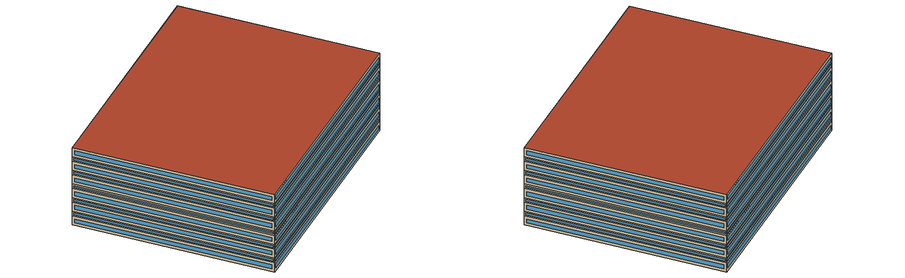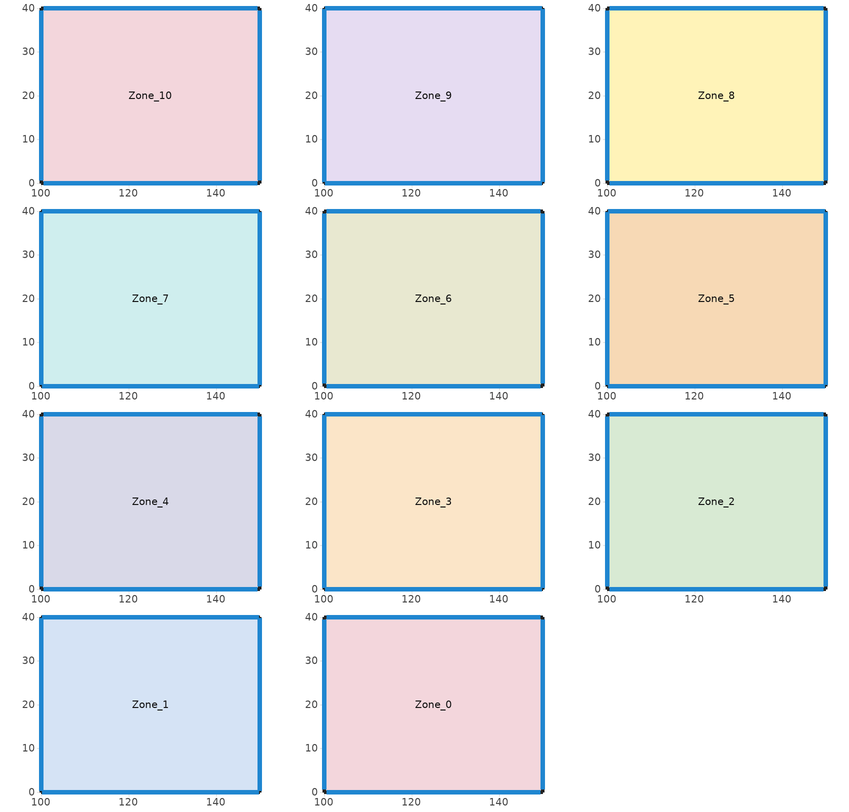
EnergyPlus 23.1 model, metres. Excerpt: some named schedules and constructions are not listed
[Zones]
Zone_10
 floor outside (90.1-2019 Nonresidential CZ 0 Exterior Floor (Mass)): 150,0 100,0 100,40 150,40 z0.5
 wall outside (90.1-2019 Nonresidential CZ 0 Exterior Wall (Mass)): 150,0 150,40 100,40 100,0 150,0 z0.5:2.5
 window (90.1-2019 Nonresidential CZ 0 Glazing (Operable)): 150,0.59 150,39.41 / 149.41,40 100.59,40 / 100,39.41 100,0.59 / 100.59,0 149.41,0 z1.09:1.91
Zone_9
 floor to Zone_10 (Interior Slab (Mass)_FLIPPED): 150,0 100,0 100,40 150,40 z2.5
 wall outside (90.1-2019 Nonresidential CZ 0 Exterior Wall (Mass)): 150,0 150,40 100,40 100,0 150,0 z2.5:3.5
 window (90.1-2019 Nonresidential CZ 0 Glazing (Operable)): 150,0.3 150,39.7 / 149.7,40 100.3,40 / 100,39.7 100,0.3 / 100.3,0 149.7,0 z2.8:3.2
Zone_8
 floor to Zone_9 (Interior Slab (Mass)_FLIPPED): 150,0 100,0 100,40 150,40 z3.5
 wall outside (90.1-2019 Nonresidential CZ 0 Exterior Wall (Mass)): 150,0 150,40 100,40 100,0 150,0 z3.5:5.5
 window (90.1-2019 Nonresidential CZ 0 Glazing (Operable)): 150,0.59 150,39.41 / 149.41,40 100.59,40 / 100,39.41 100,0.59 / 100.59,0 149.41,0 z4.09:4.91
Zone_7
 floor to Zone_8 (Interior Slab (Mass)_FLIPPED): 150,0 100,0 100,40 150,40 z5.5
 wall outside (90.1-2019 Nonresidential CZ 0 Exterior Wall (Mass)): 150,0 150,40 100,40 100,0 150,0 z5.5:6.5
 window (90.1-2019 Nonresidential CZ 0 Glazing (Operable)): 150,0.3 150,39.7 / 149.7,40 100.3,40 / 100,39.7 100,0.3 / 100.3,0 149.7,0 z5.8:6.2
Zone_6
 floor to Zone_7 (Interior Slab (Mass)_FLIPPED): 150,0 100,0 100,40 150,40 z6.5
 wall outside (90.1-2019 Nonresidential CZ 0 Exterior Wall (Mass)): 150,0 150,40 100,40 100,0 150,0 z6.5:8.5
 window (90.1-2019 Nonresidential CZ 0 Glazing (Operable)): 150,0.59 150,39.41 / 149.41,40 100.59,40 / 100,39.41 100,0.59 / 100.59,0 149.41,0 z7.09:7.91
Zone_5
 floor to Zone_6 (Interior Slab (Mass)_FLIPPED): 150,0 100,0 100,40 150,40 z8.5
 wall outside (90.1-2019 Nonresidential CZ 0 Exterior Wall (Mass)): 150,0 150,40 100,40 100,0 150,0 z8.5:9.5
 window (90.1-2019 Nonresidential CZ 0 Glazing (Operable)): 150,0.3 150,39.7 / 149.7,40 100.3,40 / 100,39.7 100,0.3 / 100.3,0 149.7,0 z8.8:9.2
Zone_4
 floor to Zone_5 (Interior Slab (Mass)_FLIPPED): 150,0 100,0 100,40 150,40 z9.5
 wall outside (90.1-2019 Nonresidential CZ 0 Exterior Wall (Mass)): 150,0 150,40 100,40 100,0 150,0 z9.5:11.5
 window (90.1-2019 Nonresidential CZ 0 Glazing (Operable)): 150,0.59 150,39.41 / 149.41,40 100.59,40 / 100,39.41 100,0.59 / 100.59,0 149.41,0 z10.09:10.91
Zone_3
 floor to Zone_4 (Interior Slab (Mass)_FLIPPED): 150,0 100,0 100,40 150,40 z11.5
 wall outside (90.1-2019 Nonresidential CZ 0 Exterior Wall (Mass)): 150,0 150,40 100,40 100,0 150,0 z11.5:12.5
 window (90.1-2019 Nonresidential CZ 0 Glazing (Operable)): 150,0.3 150,39.7 / 149.7,40 100.3,40 / 100,39.7 100,0.3 / 100.3,0 149.7,0 z11.8:12.2
Zone_2
 floor to Zone_3 (Interior Slab (Mass)_FLIPPED): 150,0 100,0 100,40 150,40 z12.5
 wall outside (90.1-2019 Nonresidential CZ 0 Exterior Wall (Mass)): 150,0 150,40 100,40 100,0 150,0 z12.5:14.5
 window (90.1-2019 Nonresidential CZ 0 Glazing (Operable)): 150,0.59 150,39.41 / 149.41,40 100.59,40 / 100,39.41 100,0.59 / 100.59,0 149.41,0 z13.09:13.91
Zone_1
 floor to Zone_2 (Interior Slab (Mass)_FLIPPED): 150,0 100,0 100,40 150,40 z14.5
 wall outside (90.1-2019 Nonresidential CZ 0 Exterior Wall (Mass)): 150,0 150,40 100,40 100,0 150,0 z14.5:15.5
 window (90.1-2019 Nonresidential CZ 0 Glazing (Operable)): 150,0.3 150,39.7 / 149.7,40 100.3,40 / 100,39.7 100,0.3 / 100.3,0 149.7,0 z14.8:15.2
Zone_0
 floor to Zone_1 (Interior Slab (Mass)_FLIPPED): 150,0 100,0 100,40 150,40 z15.5
 wall outside (90.1-2019 Nonresidential CZ 0 Exterior Wall (Mass)): 150,0 150,40 100,40 100,0 150,0 z15.5:17.5
 window (90.1-2019 Nonresidential CZ 0 Glazing (Operable)): 150,0.59 150,39.41 / 149.41,40 100.59,40 / 100,39.41 100,0.59 / 100.59,0 149.41,0 z16.09:16.91
 roof outside (90.1-2019 Nonresidential CZ 0 Exterior Roof (Mass)): 150,0 150,40 100,40 100,0 z17.5
[Schedule:Week:Daily]
CoolAvail_Zone_9_48: 2c8ea5d2-3ca6-45dd-837b-790187776252, 4cc02389-25bd-4e02-83c7-58feb55ca3e1, d334755c-7090-493a-ab8f-9d10578fc5a6, 29e997ca-ecc2-4d1c-89d3-e135346c21a9, acf5dc99-9e6c-4cd1-8e4e-92e17302b4d5, d7521b54-dcde-4121-9895-2ef7c3b3bb1f, 1ae229a3-7d21-4fb6-800f-6fe5ce3d76cc, 2c8ea5d2-3ca6-45dd-837b-790187776252, 2c8ea5d2-3ca6-45dd-837b-790187776252, 2c8ea5d2-3ca6-45dd-837b-790187776252, 2c8ea5d2-3ca6-45dd-837b-790187776252, 2c8ea5d2-3ca6-45dd-837b-790187776252
CoolAvail_Zone_9_49: 7ea803b6-4dd8-4f21-a3f9-328113ec1916, f9b1004c-33da-4f60-8c23-26f99f1b139a, bde7cc9d-b313-478c-8cc4-a01290c4dae5, ce449a69-b7fa-4ae1-93bb-0214ff05a138, 3f8a45d7-03b5-4d13-a7ff-d2d48f56d807, 036425c4-82a5-4409-8ab6-3f12aa87b18d, fbfbacd4-5a12-4ed5-b67e-3885ccab6799, 7ea803b6-4dd8-4f21-a3f9-328113ec1916, 7ea803b6-4dd8-4f21-a3f9-328113ec1916, 7ea803b6-4dd8-4f21-a3f9-328113ec1916, 7ea803b6-4dd8-4f21-a3f9-328113ec1916, 7ea803b6-4dd8-4f21-a3f9-328113ec1916
CoolAvail_Zone_9_50: 7c356ccd-7fd0-4528-b668-c7546eaf29fd, a7a1d405-c573-4bb9-b67b-8ce496c3c19b, 0fe831b4-e945-4b21-ac06-86a2e420b340, cd7ced8e-8b7f-4543-85a8-9176b2e4a066, 2d89ac6e-f4cc-4247-9866-2bcfe1bc3776, 8881c897-b148-42fc-af77-a5b5a63de981, 5eed06f2-4a53-4ea2-bfd0-8501a5fcf0c7, 7c356ccd-7fd0-4528-b668-c7546eaf29fd, 7c356ccd-7fd0-4528-b668-c7546eaf29fd, 7c356ccd-7fd0-4528-b668-c7546eaf29fd, 7c356ccd-7fd0-4528-b668-c7546eaf29fd, 7c356ccd-7fd0-4528-b668-c7546eaf29fd
CoolAvail_Zone_9_51: c0e83535-29b8-446b-86aa-72272f3ed4d5, effd959a-8aaf-4a32-8b40-52283b3b98f9, c5930086-2ef5-4a74-83ec-795e1fdc4ced, 422191d6-08e9-4381-a167-78983eb10db2, 781589bc-d8a2-4d70-8197-9cd454fa73dc, 08f62952-1b6d-40fd-a8d1-eb5f4b36067c, 2e3ce53a-b27f-4b19-865a-8a59f8f3d9be, c0e83535-29b8-446b-86aa-72272f3ed4d5, c0e83535-29b8-446b-86aa-72272f3ed4d5, c0e83535-29b8-446b-86aa-72272f3ed4d5, c0e83535-29b8-446b-86aa-72272f3ed4d5, c0e83535-29b8-446b-86aa-72272f3ed4d5
CoolAvail_Zone_9_52: fd54331b-13d3-40b1-82b7-098872b6a4d1, fd54331b-13d3-40b1-82b7-098872b6a4d1, fd54331b-13d3-40b1-82b7-098872b6a4d1, fd54331b-13d3-40b1-82b7-098872b6a4d1, fd54331b-13d3-40b1-82b7-098872b6a4d1, fd54331b-13d3-40b1-82b7-098872b6a4d1, fd54331b-13d3-40b1-82b7-098872b6a4d1, fd54331b-13d3-40b1-82b7-098872b6a4d1, fd54331b-13d3-40b1-82b7-098872b6a4d1, fd54331b-13d3-40b1-82b7-098872b6a4d1, fd54331b-13d3-40b1-82b7-098872b6a4d1, fd54331b-13d3-40b1-82b7-098872b6a4d1
NatVentAvail_Zone_9_0: cc7c5e72-59e5-4702-8b92-1755059ed6e7, 376c1599-d0a1-46f3-9493-42d7791fb4d7, adf51260-352a-49a5-856a-a1708e0f9059, 3d42308f-4ede-4cfc-abd2-451e729e8899, 7e556149-db7b-452c-bc0e-d10d15d566de, d91147c9-b657-4293-a10b-2d96826d421b, 3de5a5f0-e37b-4be9-a4d0-a10cd2c42d39, cc7c5e72-59e5-4702-8b92-1755059ed6e7, cc7c5e72-59e5-4702-8b92-1755059ed6e7, cc7c5e72-59e5-4702-8b92-1755059ed6e7, cc7c5e72-59e5-4702-8b92-1755059ed6e7, cc7c5e72-59e5-4702-8b92-1755059ed6e7
NatVentAvail_Zone_9_1: 3ae7b580-9877-4d38-86a1-b7ff7554ca40, d42ad0eb-1562-4c6a-a2ff-f30118a8ced3, 659cf226-37ff-47d1-895f-4ca231c388b7, ac56218a-2dbe-492e-8073-25593503e669, c0b2f4d1-01b3-45a1-8358-39c921a39d31, 9f5f28fe-3118-482c-a101-9ab805f1a469, b0720e02-7a41-4125-943b-bf7348b466ea, 3ae7b580-9877-4d38-86a1-b7ff7554ca40, 3ae7b580-9877-4d38-86a1-b7ff7554ca40, 3ae7b580-9877-4d38-86a1-b7ff7554ca40, 3ae7b580-9877-4d38-86a1-b7ff7554ca40, 3ae7b580-9877-4d38-86a1-b7ff7554ca40
NatVentAvail_Zone_9_2: 5105515d-9b21-4281-af3d-07e03f7b6bab, d0b618e4-c2f6-400f-8f7b-86c363a9a151, c0b2f4d1-01b3-45a1-8358-39c921a39d31, 59960803-f3c8-46b2-94bb-fd38e35e664c, 376c1599-d0a1-46f3-9493-42d7791fb4d7, ea529082-dafb-4ae3-9133-c80d673d23d8, 71d822ab-728c-4cc9-9c34-57a5de03a976, 5105515d-9b21-4281-af3d-07e03f7b6bab, 5105515d-9b21-4281-af3d-07e03f7b6bab, 5105515d-9b21-4281-af3d-07e03f7b6bab, 5105515d-9b21-4281-af3d-07e03f7b6bab, 5105515d-9b21-4281-af3d-07e03f7b6bab
NatVentAvail_Zone_9_3: 3e0c2a6a-3bf6-4d58-a271-e91b39380af6, a49a7585-76db-4f9a-93a1-7b1e433aaa8e, ae37b25e-c380-4e85-8790-aceacc0e0324, 426e0e56-fc7c-49e6-90d7-0bfdbe712f24, 41781489-dd0d-4094-bb15-ddb7413edce5, cc7c5e72-59e5-4702-8b92-1755059ed6e7, 7d9c5027-a62c-4d0e-8f1d-a1b17dfe5b28, 3e0c2a6a-3bf6-4d58-a271-e91b39380af6, 3e0c2a6a-3bf6-4d58-a271-e91b39380af6, 3e0c2a6a-3bf6-4d58-a271-e91b39380af6, 3e0c2a6a-3bf6-4d58-a271-e91b39380af6, 3e0c2a6a-3bf6-4d58-a271-e91b39380af6
NatVentAvail_Zone_9_4: cd11a6d8-bab4-492a-9d1e-e542a4290711, ddddd88b-f37b-4b9b-9d07-3f036db0d2e3, d577d9b9-fdf8-434b-9f1a-40dde07e740e, da89acfc-d4c3-4f8d-9266-3254bd4261c6, ea26364a-384e-46ea-86c5-f9ef55a1e0d9, 0046e9bb-95bd-46a8-b9cc-78eefbc4e09e, ddddd88b-f37b-4b9b-9d07-3f036db0d2e3, cd11a6d8-bab4-492a-9d1e-e542a4290711, cd11a6d8-bab4-492a-9d1e-e542a4290711, cd11a6d8-bab4-492a-9d1e-e542a4290711, cd11a6d8-bab4-492a-9d1e-e542a4290711, cd11a6d8-bab4-492a-9d1e-e542a4290711
NatVentAvail_Zone_9_5: e7683f5f-0d3e-4122-b158-8df8f27fb22b, 8d6bacef-d121-4153-836b-d43db98e2268, c727dada-baa6-44d5-afff-46116fca0f88, e0e91d45-8302-41d6-8f1b-49fabdfba644, 63461c41-86a0-4d01-9f80-0e7ab8e2172f, c38ed216-7daa-4708-9e97-6597667791bb, fbd1d3f1-d7be-4ba4-84a3-233671e34556, e7683f5f-0d3e-4122-b158-8df8f27fb22b, e7683f5f-0d3e-4122-b158-8df8f27fb22b, e7683f5f-0d3e-4122-b158-8df8f27fb22b, e7683f5f-0d3e-4122-b158-8df8f27fb22b, e7683f5f-0d3e-4122-b158-8df8f27fb22b
NatVentAvail_Zone_9_6: 2012a289-c582-4713-8f79-0cada1ee59fe, 61b357f4-f6e6-4925-b387-1de39b7cc1fa, 16310482-787f-4f32-b917-9f2f256dd326, 2bca3579-0208-424a-9a2d-2c40d479f3e5, ee077d23-dd4c-430a-8633-dff9cec15da0, 0155e498-0233-495b-9139-34c61e2aa167, b1ff2ce5-6a89-443a-8d96-e35d44eaa55e, 2012a289-c582-4713-8f79-0cada1ee59fe, 2012a289-c582-4713-8f79-0cada1ee59fe, 2012a289-c582-4713-8f79-0cada1ee59fe, 2012a289-c582-4713-8f79-0cada1ee59fe, 2012a289-c582-4713-8f79-0cada1ee59fe
NatVentAvail_Zone_9_7: 441a60de-76e6-41d9-8fc4-b36bc8ad0eb9, 9c5eb7dc-428e-493d-ad37-161b3c253e11, a5b9ead5-cfc9-4336-bdbb-d0b8135e721f, 1487529c-c1a6-49f0-ba0b-ab5e9efc28d4, bb2bd257-2340-4716-afae-4da5e56529e5, 8cd03d6d-238c-4511-812c-1433cf541540, 8cc6b32d-6a8d-40f0-b2ac-fabc4573d05e, 441a60de-76e6-41d9-8fc4-b36bc8ad0eb9, 441a60de-76e6-41d9-8fc4-b36bc8ad0eb9, 441a60de-76e6-41d9-8fc4-b36bc8ad0eb9, 441a60de-76e6-41d9-8fc4-b36bc8ad0eb9, 441a60de-76e6-41d9-8fc4-b36bc8ad0eb9
NatVentAvail_Zone_9_8: 9e5a9277-8138-496c-9870-aba054b8bbb3, cc070876-0b8b-4729-b892-d7a399babd0d, e7384085-cd6c-491b-a54b-07c8b07f2257, 0553d18e-29e9-41c0-aea9-9765b4be9c8a, 0701a870-545e-4978-9d7f-aedff17e0eff, f5d92141-383b-489d-96bc-80b6229a566e, 3c8b651d-c98e-4425-a7c7-2414b5bc7adb, 9e5a9277-8138-496c-9870-aba054b8bbb3, 9e5a9277-8138-496c-9870-aba054b8bbb3, 9e5a9277-8138-496c-9870-aba054b8bbb3, 9e5a9277-8138-496c-9870-aba054b8bbb3, 9e5a9277-8138-496c-9870-aba054b8bbb3
NatVentAvail_Zone_9_9: 5d816ed7-7ec9-4921-8c64-4ab1ba523694, 5706f158-a4fa-4eb1-9bf6-1d89ef393a92, 3c8b651d-c98e-4425-a7c7-2414b5bc7adb, 90e9008a-d9ee-4a4a-ad77-8e75c3ea5551, bcbe1dac-ba0a-4867-b969-050dd3c67b92, 861d7f75-d597-4b61-a670-80d24de7f505, 533eb107-4d55-4b3d-b9c1-9081a1b2ad70, 5d816ed7-7ec9-4921-8c64-4ab1ba523694, 5d816ed7-7ec9-4921-8c64-4ab1ba523694, 5d816ed7-7ec9-4921-8c64-4ab1ba523694, 5d816ed7-7ec9-4921-8c64-4ab1ba523694, 5d816ed7-7ec9-4921-8c64-4ab1ba523694
NatVentAvail_Zone_9_10: 29761272-e0ad-41cc-b166-6d65ba07453a, 3c8b651d-c98e-4425-a7c7-2414b5bc7adb, 5442293f-f91a-44d3-aca9-54e1044a5361, 228d463a-bd59-4096-96db-764a2e6041d5, 5f05e015-a1a5-43ac-91ea-b073f0a32884, c8410929-2962-4582-9b9e-6fef1bb27cd6, e46c92d8-9320-4969-bb58-45d195726c85, 29761272-e0ad-41cc-b166-6d65ba07453a, 29761272-e0ad-41cc-b166-6d65ba07453a, 29761272-e0ad-41cc-b166-6d65ba07453a, 29761272-e0ad-41cc-b166-6d65ba07453a, 29761272-e0ad-41cc-b166-6d65ba07453a
NatVentAvail_Zone_9_11: 3c8b651d-c98e-4425-a7c7-2414b5bc7adb, 8a0b7107-8c65-429b-9f7a-174384472d6b, 51510923-d556-40c4-8523-ab76850dcf2d, abd7b270-852f-4712-85e1-38d5c272b64e, 03efa6d5-eb4d-45a4-aeba-88b06c3680c1, bf260229-1670-42ea-b5f7-5926d781914f, 38b442d9-42bd-49e2-9b0e-d9eacc9469b6, 3c8b651d-c98e-4425-a7c7-2414b5bc7adb, 3c8b651d-c98e-4425-a7c7-2414b5bc7adb, 3c8b651d-c98e-4425-a7c7-2414b5bc7adb, 3c8b651d-c98e-4425-a7c7-2414b5bc7adb, 3c8b651d-c98e-4425-a7c7-2414b5bc7adb
NatVentAvail_Zone_9_12: 5486d40b-60dd-43bb-90ff-bdbaf3b1c0cc, 16dfc5ad-2d77-4d44-8b7b-ffe988ac7b98, 44794eae-6624-4630-b60d-3a43cc081643, 36b5e332-80bd-47ca-b256-b5ccfd1804e3, b16cacf9-4dbe-4619-8d1e-a936f71a4e2a, cf064be3-f906-4d87-920c-62beb6c4aece, 34023c66-c1a8-42af-ad6d-a534260bd086, 5486d40b-60dd-43bb-90ff-bdbaf3b1c0cc, 5486d40b-60dd-43bb-90ff-bdbaf3b1c0cc, 5486d40b-60dd-43bb-90ff-bdbaf3b1c0cc, 5486d40b-60dd-43bb-90ff-bdbaf3b1c0cc, 5486d40b-60dd-43bb-90ff-bdbaf3b1c0cc
NatVentAvail_Zone_9_13: 5c3b286f-1d26-4d4e-99fb-e6666a114488, 389d1706-ea7a-4fec-bf17-04ad5032a252, e1e185e6-d1d1-4fb3-a614-2d222b9df8ed, ce19ea9c-11f0-443f-8a07-bc1764a020de, c3f9e9fc-4c1d-4a4f-92d3-65145de2192d, 1d3275e5-c30b-43f7-ac50-d3cffa74311b, 9eaab3bd-a969-475b-a4f9-b240ccb4fb1c, 5c3b286f-1d26-4d4e-99fb-e6666a114488, 5c3b286f-1d26-4d4e-99fb-e6666a114488, 5c3b286f-1d26-4d4e-99fb-e6666a114488, 5c3b286f-1d26-4d4e-99fb-e6666a114488, 5c3b286f-1d26-4d4e-99fb-e6666a114488
NatVentAvail_Zone_9_14: 6aa7ceb0-05ec-4df6-8b5e-9304e8ae0848, 5b8156b7-62de-4e90-90f7-688594c08240, 25f348e3-88a7-4637-ac97-b21f32f00591, dd50aba4-0840-4921-93eb-a2a34588f9db, f4c6a370-7503-451f-a317-5b892f8fed1f, d944d27d-fa58-436f-9891-4d6468ff006a, 0801755e-3a14-4d28-b190-51b65b7c6972, 6aa7ceb0-05ec-4df6-8b5e-9304e8ae0848, 6aa7ceb0-05ec-4df6-8b5e-9304e8ae0848, 6aa7ceb0-05ec-4df6-8b5e-9304e8ae0848, 6aa7ceb0-05ec-4df6-8b5e-9304e8ae0848, 6aa7ceb0-05ec-4df6-8b5e-9304e8ae0848
NatVentAvail_Zone_9_15: 4d790352-f241-4465-a1c9-8d3fa905b37d, b5cbda66-2a4b-44b2-9427-f97161779084, 81ee3beb-e6c9-4c8a-94a6-eea2ce6ca127, 0fe831b4-e945-4b21-ac06-86a2e420b340, 107dd9b6-99c2-454c-98bf-151203f193b4, 965dfd98-d897-4b1b-82d7-6d190c2a5783, 981da446-f661-418b-bad6-c44da85f8fd6, 4d790352-f241-4465-a1c9-8d3fa905b37d, 4d790352-f241-4465-a1c9-8d3fa905b37d, 4d790352-f241-4465-a1c9-8d3fa905b37d, 4d790352-f241-4465-a1c9-8d3fa905b37d, 4d790352-f241-4465-a1c9-8d3fa905b37d
NatVentAvail_Zone_9_16: 36b6b573-4a96-4d0b-8e77-efa3b74ed80b, 0a688ba4-f194-48fc-bb29-99affeb4ab32, ab9ab2d3-8e51-4791-8a28-84e0216b49d3, 464cafb1-38df-4720-87f8-e1bb1a74a3ea, b12b8b05-7687-4f5f-b68b-0984655fbda7, afb21ea7-b0eb-4651-8a09-86541ffde80d, 35d706db-c863-4c91-84cc-fd7ea19d3668, 36b6b573-4a96-4d0b-8e77-efa3b74ed80b, 36b6b573-4a96-4d0b-8e77-efa3b74ed80b, 36b6b573-4a96-4d0b-8e77-efa3b74ed80b, 36b6b573-4a96-4d0b-8e77-efa3b74ed80b, 36b6b573-4a96-4d0b-8e77-efa3b74ed80b
NatVentAvail_Zone_9_17: 6ae1636e-50b3-4744-9ed0-72bb3a42bc24, 9f79c3d5-9f57-4e58-b64b-06712d6750b4, 97cf40db-42a0-4674-b331-b7e7e0212a66, e7a281bd-52c2-46c5-981f-dd0cb92ea178, 7f67dde3-fd44-43a5-ae8e-7bce3e8b8209, 7fdfdc23-0243-4143-a8e6-868808dfdf1d, 0d68053c-4ef4-483f-9c57-2b8f5c96b454, 6ae1636e-50b3-4744-9ed0-72bb3a42bc24, 6ae1636e-50b3-4744-9ed0-72bb3a42bc24, 6ae1636e-50b3-4744-9ed0-72bb3a42bc24, 6ae1636e-50b3-4744-9ed0-72bb3a42bc24, 6ae1636e-50b3-4744-9ed0-72bb3a42bc24
NatVentAvail_Zone_9_18: 5113a5bf-3636-4123-859d-b40991536007, 0df1e188-010b-43fc-a4f3-94dedfedb555, a66d3784-76fb-480e-9c5c-eacac7354f4e, 5113a5bf-3636-4123-859d-b40991536007, a38c40e8-4b9f-40cc-89c9-3f527a651479, ce39c80a-dfce-4739-b439-57e8b3f316f5, 1e8849f0-73f7-4f86-958c-54813f378a1c, 5113a5bf-3636-4123-859d-b40991536007, 5113a5bf-3636-4123-859d-b40991536007, 5113a5bf-3636-4123-859d-b40991536007, 5113a5bf-3636-4123-859d-b40991536007, 5113a5bf-3636-4123-859d-b40991536007
NatVentAvail_Zone_9_19: c13c6df3-21c5-4717-808f-02a3021f502a, 305d7304-1fed-4c40-adf9-8c9eb345a468, 77b4f36d-e4f1-4b57-99db-5acffe8e3edd, 33e826da-1d74-467d-9500-9a01f19572ca, 5947a85f-327f-4c9e-b6ca-9c558c75b040, 404f14c3-9a89-4b0e-b94c-c49ec595336b, dc2885b1-d152-4bc4-bffc-7600fb6e98eb, c13c6df3-21c5-4717-808f-02a3021f502a, c13c6df3-21c5-4717-808f-02a3021f502a, c13c6df3-21c5-4717-808f-02a3021f502a, c13c6df3-21c5-4717-808f-02a3021f502a, c13c6df3-21c5-4717-808f-02a3021f502a
NatVentAvail_Zone_9_20: 217e7899-5055-4b25-ac84-e2c41d29c7c9, 7689447a-75ff-4315-9298-2fef36f5e542, c13c6df3-21c5-4717-808f-02a3021f502a, 39518dd0-0a15-466f-8698-f2fcd11dc8e4, dac235e0-7113-4277-a2cd-19b58b9e29c5, 0c8ffd00-6de5-4edf-91cc-03f62ec489fd, 514084f3-612d-4528-b355-44eccd3a25ff, 217e7899-5055-4b25-ac84-e2c41d29c7c9, 217e7899-5055-4b25-ac84-e2c41d29c7c9, 217e7899-5055-4b25-ac84-e2c41d29c7c9, 217e7899-5055-4b25-ac84-e2c41d29c7c9, 217e7899-5055-4b25-ac84-e2c41d29c7c9
NatVentAvail_Zone_9_21: bbdb9603-99d2-4945-a40f-8860eb3ecb7d, 8d6bacef-d121-4153-836b-d43db98e2268, 94c58baa-f86b-4e07-865e-fc9b777fd29d, 61f6c040-2eff-4334-87d1-fc18078c5b4d, 59482c30-193f-4170-9cd4-c04cce58f25a, dff8ce78-3911-4fba-817b-a22ae2c3f98f, f5549e9f-609d-44f8-a2a9-94b6d35d4bca, bbdb9603-99d2-4945-a40f-8860eb3ecb7d, bbdb9603-99d2-4945-a40f-8860eb3ecb7d, bbdb9603-99d2-4945-a40f-8860eb3ecb7d, bbdb9603-99d2-4945-a40f-8860eb3ecb7d, bbdb9603-99d2-4945-a40f-8860eb3ecb7d
NatVentAvail_Zone_9_22: a7ceca8a-c546-48e0-a49a-66e985bab7ce, 4c31b20d-aebd-454c-a06c-ca2151f39a32, d2448db6-488a-4a78-88ed-6c50265b5727, fddbf843-3269-4088-a56a-ea9a8b57fce7, a091f151-3cc8-4179-bd07-ea14b89d2584, 309667cc-af2f-4954-85bc-5c148a350b4a, f7465ff5-cc3b-4403-82c9-82521ef3cb90, a7ceca8a-c546-48e0-a49a-66e985bab7ce, a7ceca8a-c546-48e0-a49a-66e985bab7ce, a7ceca8a-c546-48e0-a49a-66e985bab7ce, a7ceca8a-c546-48e0-a49a-66e985bab7ce, a7ceca8a-c546-48e0-a49a-66e985bab7ce
NatVentAvail_Zone_9_23: a37b6e2a-0b01-4be9-abde-c9a7e50fff57, 64af5c70-5bf6-4414-868a-aae0d8de75f1, d2753aed-8bd0-44d8-b8ba-95bffa349c98, e2d6ea25-2069-40e1-ac35-d38591f07445, ecf8494b-724b-47e2-93fa-eef81896fb22, 675fdf3b-1948-4db6-8461-dd9e7f851686, bfd27253-1e88-4db9-a547-6b67a0326282, a37b6e2a-0b01-4be9-abde-c9a7e50fff57, a37b6e2a-0b01-4be9-abde-c9a7e50fff57, a37b6e2a-0b01-4be9-abde-c9a7e50fff57, a37b6e2a-0b01-4be9-abde-c9a7e50fff57, a37b6e2a-0b01-4be9-abde-c9a7e50fff57
NatVentAvail_Zone_9_24: b93c05da-d4b0-4c7a-b758-abe094ef43ff, f001b130-6864-4a26-a186-3d0550707097, 260bea38-ade5-45ec-9420-220252a88d2f, 67cfce1b-67b5-408d-83be-aefd08ee203e, 616ad2bf-a039-41cd-b244-2cab9aa1ef49, 6fb2b325-2aa9-4cae-8f23-e3aefd9e032a, f981b8bb-7628-4128-9e6d-447b9c2dce20, b93c05da-d4b0-4c7a-b758-abe094ef43ff, b93c05da-d4b0-4c7a-b758-abe094ef43ff, b93c05da-d4b0-4c7a-b758-abe094ef43ff, b93c05da-d4b0-4c7a-b758-abe094ef43ff, b93c05da-d4b0-4c7a-b758-abe094ef43ff
NatVentAvail_Zone_9_25: 7f40aeb7-40bd-43a4-87c5-829052f96f2a, fc1c15fd-3dac-4f9e-ac78-36abc2bbc8bd, 2b397f9f-8be1-4396-8707-4f27285c48cf, 2e93ee6d-e37c-44d7-8bca-475cb316ff39, 990738c9-1a13-4dbd-9950-d3bd443f5e2b, 8eabed46-931b-45d4-8ea9-f741d7afc4ee, 0f4a1411-a0a9-40aa-88fc-0aff350cfef5, 7f40aeb7-40bd-43a4-87c5-829052f96f2a, 7f40aeb7-40bd-43a4-87c5-829052f96f2a, 7f40aeb7-40bd-43a4-87c5-829052f96f2a, 7f40aeb7-40bd-43a4-87c5-829052f96f2a, 7f40aeb7-40bd-43a4-87c5-829052f96f2a
NatVentAvail_Zone_9_26: 7254c260-7541-4c19-9257-f388feefce90, 975aa7ff-02eb-483d-be76-ad0f34c29852, 97f5443f-9b6a-4775-b046-c8568bd01e0e, a2dfd73e-951b-468a-ac48-e4751dea54f7, c8cd9b5a-f22e-4921-ae7e-5881e1d37cd3, 00fdeef9-6faa-4273-8460-125f11a61146, 1a595c09-6183-4eb8-a685-57b04c73c9bf, 7254c260-7541-4c19-9257-f388feefce90, 7254c260-7541-4c19-9257-f388feefce90, 7254c260-7541-4c19-9257-f388feefce90, 7254c260-7541-4c19-9257-f388feefce90, 7254c260-7541-4c19-9257-f388feefce90
NatVentAvail_Zone_9_27: 288ad74d-457c-4b72-9a9f-1c8f54eba1e6, e2d2d475-c66f-411f-936a-7c8e9b585f2b, cb7e893d-69a6-4bff-9fac-7a9847c9e681, ee3fedfa-7a07-4b64-ba15-c7b13fa5883b, 5469c3c0-8e1c-48d1-910a-f3cba5436e64, a8e89225-d9eb-4a0a-a856-771d4e6f2f2c, 06ad9c30-ef6e-47a1-a0b0-9599dd31f448, 288ad74d-457c-4b72-9a9f-1c8f54eba1e6, 288ad74d-457c-4b72-9a9f-1c8f54eba1e6, 288ad74d-457c-4b72-9a9f-1c8f54eba1e6, 288ad74d-457c-4b72-9a9f-1c8f54eba1e6, 288ad74d-457c-4b72-9a9f-1c8f54eba1e6
NatVentAvail_Zone_9_28: d80e90af-589b-43bb-b88a-c8fc7f86555a, e2495a7b-3557-4f34-a79a-8bb84a395f04, a6f10251-181e-4d9f-8642-d4905c0fa19c, 83df80be-4a06-49b6-abc3-09a4a07ff74b, e7a281bd-52c2-46c5-981f-dd0cb92ea178, 3a408d6b-6706-4f19-9da4-175efdc346c1, bbdb9603-99d2-4945-a40f-8860eb3ecb7d, d80e90af-589b-43bb-b88a-c8fc7f86555a, d80e90af-589b-43bb-b88a-c8fc7f86555a, d80e90af-589b-43bb-b88a-c8fc7f86555a, d80e90af-589b-43bb-b88a-c8fc7f86555a, d80e90af-589b-43bb-b88a-c8fc7f86555a
NatVentAvail_Zone_9_29: 76ea2deb-3a98-498d-b5d3-83188b9adfd5, 51b88822-a988-4789-91b6-81b324833c6f, 24ed91e4-add4-4406-9937-6e0c70eb6394, 49316db7-593b-4673-a474-59197a7b1b01, e7a281bd-52c2-46c5-981f-dd0cb92ea178, e7a281bd-52c2-46c5-981f-dd0cb92ea178, 5ff06012-698c-4b8d-92ce-bd57898b1fdf, 76ea2deb-3a98-498d-b5d3-83188b9adfd5, 76ea2deb-3a98-498d-b5d3-83188b9adfd5, 76ea2deb-3a98-498d-b5d3-83188b9adfd5, 76ea2deb-3a98-498d-b5d3-83188b9adfd5, 76ea2deb-3a98-498d-b5d3-83188b9adfd5
NatVentAvail_Zone_9_30: 6d4f6ddf-91d3-466e-917f-9082039be961, 3c8b651d-c98e-4425-a7c7-2414b5bc7adb, 88ce0cd5-ef56-4b29-860a-b077dc0acaac, 19ab8196-e835-4e14-8224-0e0e2faa170b, 51bea33f-3ec7-47fd-b0b6-314792ea5e7d, 4a491d06-1568-4bd6-ad5c-b0ddd39c625f, 09d4aaac-a222-403c-96c6-562b6c143c8e, 6d4f6ddf-91d3-466e-917f-9082039be961, 6d4f6ddf-91d3-466e-917f-9082039be961, 6d4f6ddf-91d3-466e-917f-9082039be961, 6d4f6ddf-91d3-466e-917f-9082039be961, 6d4f6ddf-91d3-466e-917f-9082039be961
NatVentAvail_Zone_9_31: 08b02658-76b2-4b86-bd93-ddacbb11fa89, 39518dd0-0a15-466f-8698-f2fcd11dc8e4, 24ed91e4-add4-4406-9937-6e0c70eb6394, 8e26ca55-ed77-4f99-8675-7e725032b6c5, 56324009-1315-4375-bfbb-6722f60f8826, 3ea86236-a702-47e3-8e0d-a12033049186, 59f253c3-886c-497e-8655-a8acbb058e50, 08b02658-76b2-4b86-bd93-ddacbb11fa89, 08b02658-76b2-4b86-bd93-ddacbb11fa89, 08b02658-76b2-4b86-bd93-ddacbb11fa89, 08b02658-76b2-4b86-bd93-ddacbb11fa89, 08b02658-76b2-4b86-bd93-ddacbb11fa89
NatVentAvail_Zone_9_32: bfbba250-1cfe-49cc-baa1-2a7f3d2062b8, 64e8c2a3-39b4-4f80-b981-4350c4fa29a9, bde229f1-f247-4455-9d0f-cf9f7d2f75bd, 3ead279e-94c7-4aca-9ef9-97f1ea18fa04, 61543029-a467-43b4-84b0-0e6fa0097de7, 967d349e-d181-4d60-a15c-066234133871, f8ea0cde-5d29-42fe-99d1-4bdac3931485, bfbba250-1cfe-49cc-baa1-2a7f3d2062b8, bfbba250-1cfe-49cc-baa1-2a7f3d2062b8, bfbba250-1cfe-49cc-baa1-2a7f3d2062b8, bfbba250-1cfe-49cc-baa1-2a7f3d2062b8, bfbba250-1cfe-49cc-baa1-2a7f3d2062b8
NatVentAvail_Zone_9_33: 9d8af321-a780-4590-8d0e-a462cbd2782f, b331773e-9563-404a-8105-c508cc4a80a7, 105e578c-39fa-415f-b716-2e00edc91201, 4e189082-ce70-4316-bac2-4349eb797ff1, 7cb3a097-342b-4ee2-8d1c-7d726f142fce, 94c58baa-f86b-4e07-865e-fc9b777fd29d, c78975c9-af95-438a-b1b9-3ec9c43d1728, 9d8af321-a780-4590-8d0e-a462cbd2782f, 9d8af321-a780-4590-8d0e-a462cbd2782f, 9d8af321-a780-4590-8d0e-a462cbd2782f, 9d8af321-a780-4590-8d0e-a462cbd2782f, 9d8af321-a780-4590-8d0e-a462cbd2782f
NatVentAvail_Zone_9_34: 19656c4a-73a8-42ce-bc73-1936e13a9b17, a5eed6eb-7845-4bce-a64f-499fe1fc977d, f5dad141-542a-48d2-b0c4-1b4ec5e46d7d, 9329e68a-2e65-4d1e-9fd8-4b7cfb59a1c5, 9945b6db-7c43-4eef-b257-461fecd890eb, e0b4ecd6-dd4a-461d-a41e-b6066fcd006b, 8c8cd6b4-05ff-423a-a179-7f283f102131, 19656c4a-73a8-42ce-bc73-1936e13a9b17, 19656c4a-73a8-42ce-bc73-1936e13a9b17, 19656c4a-73a8-42ce-bc73-1936e13a9b17, 19656c4a-73a8-42ce-bc73-1936e13a9b17, 19656c4a-73a8-42ce-bc73-1936e13a9b17
NatVentAvail_Zone_9_35: 3e52ead4-57af-4b8b-a33e-194f56119c82, 994c9187-010f-49c9-a565-14e2f839baa9, 3ae7b580-9877-4d38-86a1-b7ff7554ca40, c5aeec02-a43e-4bac-ba74-ecad6c466308, b1ff2ce5-6a89-443a-8d96-e35d44eaa55e, 08cdff39-bd2a-43c5-aa59-b8ef5b7663d0, f6db0dd1-6b82-4d6d-9330-5ccdcdecd233, 3e52ead4-57af-4b8b-a33e-194f56119c82, 3e52ead4-57af-4b8b-a33e-194f56119c82, 3e52ead4-57af-4b8b-a33e-194f56119c82, 3e52ead4-57af-4b8b-a33e-194f56119c82, 3e52ead4-57af-4b8b-a33e-194f56119c82
NatVentAvail_Zone_9_36: 4ec0039d-1b7a-4eb6-8737-df491c041be9, 217e7899-5055-4b25-ac84-e2c41d29c7c9, 379cec46-7375-4787-a3ea-59b6d851809c, fd88582d-4a79-496f-842d-53a4951aaa6e, 24ca39fd-c9a7-49e4-b664-244fa4524e71, 78da4b78-4c2f-4f66-a876-360ef1b501aa, 2b397f9f-8be1-4396-8707-4f27285c48cf, 4ec0039d-1b7a-4eb6-8737-df491c041be9, 4ec0039d-1b7a-4eb6-8737-df491c041be9, 4ec0039d-1b7a-4eb6-8737-df491c041be9, 4ec0039d-1b7a-4eb6-8737-df491c041be9, 4ec0039d-1b7a-4eb6-8737-df491c041be9
NatVentAvail_Zone_9_37: e7a281bd-52c2-46c5-981f-dd0cb92ea178, b8805d62-9d17-4009-af3e-fc602884618f, 6cf39b9c-fc03-4b23-b99c-0532eb88eb77, 7579637a-08e5-423b-8ea7-baa055306e46, 946d18d2-8286-4fa9-85be-0205dd396625, 376c1599-d0a1-46f3-9493-42d7791fb4d7, df630b5f-5f00-4fbf-bfa5-132ac7efb88c, e7a281bd-52c2-46c5-981f-dd0cb92ea178, e7a281bd-52c2-46c5-981f-dd0cb92ea178, e7a281bd-52c2-46c5-981f-dd0cb92ea178, e7a281bd-52c2-46c5-981f-dd0cb92ea178, e7a281bd-52c2-46c5-981f-dd0cb92ea178
NatVentAvail_Zone_9_38: 64ad1f8c-05bd-487c-b22d-56ffead7ba04, b61adb68-b918-4747-b5d9-bdfe9abeb912, 4ec0039d-1b7a-4eb6-8737-df491c041be9, 8e375b2b-a891-4bdd-8b80-f3da677526f3, c23cba38-598c-4169-b744-e83a8cdb6729, d3552a68-e5e8-4bd8-a2a7-ada559d29e74, 3543f37b-078f-459d-8035-ebed69901573, 64ad1f8c-05bd-487c-b22d-56ffead7ba04, 64ad1f8c-05bd-487c-b22d-56ffead7ba04, 64ad1f8c-05bd-487c-b22d-56ffead7ba04, 64ad1f8c-05bd-487c-b22d-56ffead7ba04, 64ad1f8c-05bd-487c-b22d-56ffead7ba04
NatVentAvail_Zone_9_39: 2ba26b7c-ec20-4d35-9d4d-c5aa899999db, 413e2c8c-dfcb-4d5b-8417-67235d4ff455, e0b2708d-d036-4065-8009-799a6ab6b869, 348c67b5-45d8-454e-a031-27df1e91040f, 7ef56c1d-9063-41ca-89f9-c9e5686adbaa, 6f386ad1-5483-4561-926f-fee2ae327a0c, e7a281bd-52c2-46c5-981f-dd0cb92ea178, 2ba26b7c-ec20-4d35-9d4d-c5aa899999db, 2ba26b7c-ec20-4d35-9d4d-c5aa899999db, 2ba26b7c-ec20-4d35-9d4d-c5aa899999db, 2ba26b7c-ec20-4d35-9d4d-c5aa899999db, 2ba26b7c-ec20-4d35-9d4d-c5aa899999db
NatVentAvail_Zone_9_40: 49316db7-593b-4673-a474-59197a7b1b01, 1ff4f55e-eb00-4cd6-aeb0-2d0123ac9bb8, 88ab5710-4397-4999-aae0-e881b17e4276, 4d286701-b92c-455e-b894-5453b1821da1, 3ac1dbba-62e1-4b42-843b-0831d408b5fa, 215fbbbf-0d91-4de5-9062-f723caeb6d96, 32cde240-e5fa-4eca-93c0-b3b2998749a0, 49316db7-593b-4673-a474-59197a7b1b01, 49316db7-593b-4673-a474-59197a7b1b01, 49316db7-593b-4673-a474-59197a7b1b01, 49316db7-593b-4673-a474-59197a7b1b01, 49316db7-593b-4673-a474-59197a7b1b01
NatVentAvail_Zone_9_41: 6f28c7cb-3fd8-4e08-998a-bdea174bcc86, f3d3fc48-a54b-4110-8d26-9df699d76dc6, 6e4e8352-0c73-4fca-8a74-9517e038c92e, 99579549-4a20-4b31-81c6-d9f0dc9459b8, 37744ef3-2540-4f8f-82d6-f57c2db8f54f, 315e8d59-c7a6-4108-a425-9f52c9d7d485, 1adca1df-f87a-410c-acf9-034743cee1dd, 6f28c7cb-3fd8-4e08-998a-bdea174bcc86, 6f28c7cb-3fd8-4e08-998a-bdea174bcc86, 6f28c7cb-3fd8-4e08-998a-bdea174bcc86, 6f28c7cb-3fd8-4e08-998a-bdea174bcc86, 6f28c7cb-3fd8-4e08-998a-bdea174bcc86
NatVentAvail_Zone_9_42: a7328972-b9bf-471a-a11c-f1c995075a82, 9cfb7f4e-4dc2-47ca-a554-8c610cbaf224, 7a431888-ab05-4895-86a7-ffc0a3587de8, 4091606e-c31f-4823-bc00-43d65248395d, b7e57ab2-a489-4fb2-8cde-1d494b646a68, 2216343d-3841-40f2-a49f-6097f0f677be, e343d537-4d09-4cd6-b268-66b1de04febb, a7328972-b9bf-471a-a11c-f1c995075a82, a7328972-b9bf-471a-a11c-f1c995075a82, a7328972-b9bf-471a-a11c-f1c995075a82, a7328972-b9bf-471a-a11c-f1c995075a82, a7328972-b9bf-471a-a11c-f1c995075a82
NatVentAvail_Zone_9_43: 3af410d3-c99c-4589-bc73-c9e9a6c0ab73, ca0514e6-15e5-43fc-9152-7c261e085220, a3b6db8e-9f9d-4135-82da-a6ac005a2d3a, d63bd568-5a6c-4449-b586-2ac1449fe94d, b1ce6598-c29e-4220-954f-77b5fde9ebf7, 2eeebe14-c9ee-4bc4-a164-070da2258496, 9161901d-0f7a-4078-8593-f09987c7db97, 3af410d3-c99c-4589-bc73-c9e9a6c0ab73, 3af410d3-c99c-4589-bc73-c9e9a6c0ab73, 3af410d3-c99c-4589-bc73-c9e9a6c0ab73, 3af410d3-c99c-4589-bc73-c9e9a6c0ab73, 3af410d3-c99c-4589-bc73-c9e9a6c0ab73
NatVentAvail_Zone_9_44: f20dfdc0-ebca-4051-904d-1e82afc3a595, 11bf2a74-0d18-48e4-8699-6777100bd28d, 9ea961b2-ac5c-4bc3-9e1a-967c93119fe7, 5d2b21ac-12a4-41b7-ad59-ca25f72bc6d4, 90a8540f-f645-4c42-afb4-43ef4d00fa04, 1b20a4ab-f55f-48fa-91a1-428f9ab924bf, bd81117e-db5f-4612-9e33-ac1c85f2e500, f20dfdc0-ebca-4051-904d-1e82afc3a595, f20dfdc0-ebca-4051-904d-1e82afc3a595, f20dfdc0-ebca-4051-904d-1e82afc3a595, f20dfdc0-ebca-4051-904d-1e82afc3a595, f20dfdc0-ebca-4051-904d-1e82afc3a595
NatVentAvail_Zone_9_45: 9561be1d-9728-4a63-9683-414e658ba770, 3c8b651d-c98e-4425-a7c7-2414b5bc7adb, b33bd7bf-34ac-49fa-a721-d53ede74d103, 36e1c470-c337-4b16-b0d2-bbd79bc27b91, e0b2708d-d036-4065-8009-799a6ab6b869, 1e1ed1b8-60ca-4858-92fd-03c2e15c98fc, 9561be1d-9728-4a63-9683-414e658ba770, 9561be1d-9728-4a63-9683-414e658ba770, 9561be1d-9728-4a63-9683-414e658ba770, 9561be1d-9728-4a63-9683-414e658ba770, 9561be1d-9728-4a63-9683-414e658ba770, 9561be1d-9728-4a63-9683-414e658ba770
NatVentAvail_Zone_9_46: 9b530ce9-eca5-4026-a7f3-7d5d08ebb73a, 9cfb7f4e-4dc2-47ca-a554-8c610cbaf224, efc2627a-638b-44db-a32b-ba7aabb29f3e, b9acaa56-f80d-405e-ac9f-cb2e204cb968, ae0897ba-8887-4847-a761-27c239ed7601, 3297a3ee-9c46-4016-8248-e6be1df6c419, ab1614ab-8b7d-4aa1-94da-80e3146759a0, 9b530ce9-eca5-4026-a7f3-7d5d08ebb73a, 9b530ce9-eca5-4026-a7f3-7d5d08ebb73a, 9b530ce9-eca5-4026-a7f3-7d5d08ebb73a, 9b530ce9-eca5-4026-a7f3-7d5d08ebb73a, 9b530ce9-eca5-4026-a7f3-7d5d08ebb73a
NatVentAvail_Zone_9_47: 515cca9f-4e25-4a83-8ddb-3425e52cfe38, 09789c35-cfb8-4bbf-a665-055d4ddc3414, 70b5d770-b65c-47d5-880c-bd9f8c16a181, cad569ce-6c94-44cb-8b06-e0dfcd3f8ebc, e02675c0-2145-4f2d-b866-b4437324e750, abe05051-f22d-4b8d-bc26-82020d40070c, cb54f970-1888-41eb-9152-91167afa7c9f, 515cca9f-4e25-4a83-8ddb-3425e52cfe38, 515cca9f-4e25-4a83-8ddb-3425e52cfe38, 515cca9f-4e25-4a83-8ddb-3425e52cfe38, 515cca9f-4e25-4a83-8ddb-3425e52cfe38, 515cca9f-4e25-4a83-8ddb-3425e52cfe38
NatVentAvail_Zone_9_48: 54c90973-5cc0-41e0-a3f7-258a48d5af04, 6780341f-c2db-469e-bb10-98202515659c, bec4e297-1fd8-41f1-bc3c-21d9c0d6a49e, 22b1dbbe-48a8-486d-a650-da732dd629e4, 5a30dced-8725-4129-b743-637dbfeefdcf, 8baa16bb-a770-4d34-814c-a8187f6184e9, 195f32c6-d95c-4cea-ad76-a6efbabf8828, 54c90973-5cc0-41e0-a3f7-258a48d5af04, 54c90973-5cc0-41e0-a3f7-258a48d5af04, 54c90973-5cc0-41e0-a3f7-258a48d5af04, 54c90973-5cc0-41e0-a3f7-258a48d5af04, 54c90973-5cc0-41e0-a3f7-258a48d5af04
NatVentAvail_Zone_9_49: 5535dfd7-1840-4866-b553-4c7d2a079241, 7ac7f299-17b0-4f22-873a-43e742d2bf2f, bcfb64e9-810d-47e1-8773-46ee2ec71daf, e0ab2e9f-16b6-4b2d-a3f6-866f0204b712, ece5d0b2-caa5-42af-8b0c-2044de4c1a93, 681e4c00-ee07-4746-bba2-828fb4a86f7a, 19106470-ebe0-4fd6-aba5-e244b25a6a50, 5535dfd7-1840-4866-b553-4c7d2a079241, 5535dfd7-1840-4866-b553-4c7d2a079241, 5535dfd7-1840-4866-b553-4c7d2a079241, 5535dfd7-1840-4866-b553-4c7d2a079241, 5535dfd7-1840-4866-b553-4c7d2a079241
NatVentAvail_Zone_9_50: 061ec2b3-2852-460e-8bc0-9fd7884f8d77, 88ab5710-4397-4999-aae0-e881b17e4276, 3f37206c-4197-45cd-98ea-0984f4deacec, 72450507-12fe-49ff-b89a-2fc7617f1e69, bfb82fbf-b47d-4d48-ae5d-551a76c600b6, 8aab0947-abcf-4301-870c-0dd4ea232bfe, 716afb38-1443-430a-b722-17b5f5ea314b, 061ec2b3-2852-460e-8bc0-9fd7884f8d77, 061ec2b3-2852-460e-8bc0-9fd7884f8d77, 061ec2b3-2852-460e-8bc0-9fd7884f8d77, 061ec2b3-2852-460e-8bc0-9fd7884f8d77, 061ec2b3-2852-460e-8bc0-9fd7884f8d77
NatVentAvail_Zone_9_51: f649436d-c745-4121-b6a8-7e4811c78565, 6a90260f-5a77-45cd-af74-3d8e9420df5e, e83e513a-5cc3-4951-919f-0acb3c551088, 21332c96-ee0f-4f07-8ed8-9d81e801c9cd, a8efd32e-b182-4a8a-838c-d9f33b935da4, 96f2065a-acc6-4bd9-8c1b-8470a197e6e6, 3ea86236-a702-47e3-8e0d-a12033049186, f649436d-c745-4121-b6a8-7e4811c78565, f649436d-c745-4121-b6a8-7e4811c78565, f649436d-c745-4121-b6a8-7e4811c78565, f649436d-c745-4121-b6a8-7e4811c78565, f649436d-c745-4121-b6a8-7e4811c78565
NatVentAvail_Zone_9_52: ba30712a-261f-415b-a7e0-54356889589b, ba30712a-261f-415b-a7e0-54356889589b, ba30712a-261f-415b-a7e0-54356889589b, ba30712a-261f-415b-a7e0-54356889589b, ba30712a-261f-415b-a7e0-54356889589b, ba30712a-261f-415b-a7e0-54356889589b, ba30712a-261f-415b-a7e0-54356889589b, ba30712a-261f-415b-a7e0-54356889589b, ba30712a-261f-415b-a7e0-54356889589b, ba30712a-261f-415b-a7e0-54356889589b, ba30712a-261f-415b-a7e0-54356889589b, ba30712a-261f-415b-a7e0-54356889589b
CoolAvail_Zone_10_0: 45735616-b2b6-4659-9007-e98fcdeeb41a, bee6b387-4d5e-4adb-b40b-2d77ddca55e5, 3a48376d-20cd-4bba-b36f-86c63b9ac52a, df38ffa7-593c-4015-b16a-774c36ff343f, b46b6d6e-4c68-48b8-a44c-f68aec9fa1f5, 6f20e371-e905-45ff-bfaf-3c4e4b2f6c1f, d33addf9-3e4f-4066-ad29-e74b2ac8d158, 45735616-b2b6-4659-9007-e98fcdeeb41a, 45735616-b2b6-4659-9007-e98fcdeeb41a, 45735616-b2b6-4659-9007-e98fcdeeb41a, 45735616-b2b6-4659-9007-e98fcdeeb41a, 45735616-b2b6-4659-9007-e98fcdeeb41a
CoolAvail_Zone_10_1: f4a2c2a8-6a30-4858-af05-fa7fe88aa03f, 123fdfc5-2a34-42e2-a59b-9266109ac945, 02765e4a-7390-4a99-a03b-117e835a0fcd, 81f3ba6f-d2af-40de-8324-ff5e4c9c1e29, bd52deb5-58d0-44fd-8660-97501851f56e, 74daaa1f-2ec1-46a9-bae6-f6bf3065e719, 3c379e7a-4bf1-4403-b208-dc5fe1048df2, f4a2c2a8-6a30-4858-af05-fa7fe88aa03f, f4a2c2a8-6a30-4858-af05-fa7fe88aa03f, f4a2c2a8-6a30-4858-af05-fa7fe88aa03f, f4a2c2a8-6a30-4858-af05-fa7fe88aa03f, f4a2c2a8-6a30-4858-af05-fa7fe88aa03f
CoolAvail_Zone_10_2: a0fd59c7-d126-44cf-b412-6338062f7ca9, 94490f4e-fb9c-40d4-8c86-7b4855d197ab, bd52deb5-58d0-44fd-8660-97501851f56e, 21b91c89-6676-400a-9a28-4d138fb9ab44, bee6b387-4d5e-4adb-b40b-2d77ddca55e5, 6bde32fa-5429-49f1-963e-181384f1e10e, 0069a858-01c8-4d90-b737-f047621475dc, a0fd59c7-d126-44cf-b412-6338062f7ca9, a0fd59c7-d126-44cf-b412-6338062f7ca9, a0fd59c7-d126-44cf-b412-6338062f7ca9, a0fd59c7-d126-44cf-b412-6338062f7ca9, a0fd59c7-d126-44cf-b412-6338062f7ca9
CoolAvail_Zone_10_3: 8ac08239-8bdb-4184-9bfe-3cb0b5e9a97e, f7465ff5-cc3b-4403-82c9-82521ef3cb90, a1561be3-55ee-4e57-a287-591a479e8bf1, b73a8764-2c93-4235-99de-2399ed545a44, 87ddf09f-0acc-4952-84e5-459877a3d10f, 45735616-b2b6-4659-9007-e98fcdeeb41a, 5f942b04-503d-43e7-8c57-0119571af138, 8ac08239-8bdb-4184-9bfe-3cb0b5e9a97e, 8ac08239-8bdb-4184-9bfe-3cb0b5e9a97e, 8ac08239-8bdb-4184-9bfe-3cb0b5e9a97e, 8ac08239-8bdb-4184-9bfe-3cb0b5e9a97e, 8ac08239-8bdb-4184-9bfe-3cb0b5e9a97e
CoolAvail_Zone_10_4: b87b3b1c-751c-42fa-92db-3c0539987839, 8e94b0bc-d4b0-4aff-9e56-76a1adbb8d0a, 6896a997-09bc-4cb5-adef-ad1bdb4518cb, e380c8b1-286c-4a9c-aa02-f7e6a70574e0, c00eba58-7d6f-4fdd-ac65-0fd2af3947e4, ed3caabc-092e-42be-8969-d36d5941d1e9, 8e94b0bc-d4b0-4aff-9e56-76a1adbb8d0a, b87b3b1c-751c-42fa-92db-3c0539987839, b87b3b1c-751c-42fa-92db-3c0539987839, b87b3b1c-751c-42fa-92db-3c0539987839, b87b3b1c-751c-42fa-92db-3c0539987839, b87b3b1c-751c-42fa-92db-3c0539987839
CoolAvail_Zone_10_5: bfa7a8d4-6c56-4eff-bc5e-0618cf705621, 9cbed45e-63e8-4420-9a23-7f25957aa236, ef76ad71-7aaa-48a0-8e2c-fa70e842b56d, a43690ce-abb1-4da6-8cce-8481ea17eb74, 9cea89d7-eb24-4dcb-80fd-6958ede221d2, f4515d3c-328b-4c36-b737-3e4fbc606386, d6c9fbda-9c15-47d9-b869-da36010bdc4e, bfa7a8d4-6c56-4eff-bc5e-0618cf705621, bfa7a8d4-6c56-4eff-bc5e-0618cf705621, bfa7a8d4-6c56-4eff-bc5e-0618cf705621, bfa7a8d4-6c56-4eff-bc5e-0618cf705621, bfa7a8d4-6c56-4eff-bc5e-0618cf705621
CoolAvail_Zone_10_6: 59e5be97-33a9-4e03-82cd-77cbf9fea0a8, f5dad141-542a-48d2-b0c4-1b4ec5e46d7d, e0329e75-8594-46f3-8365-09f184f3d3c9, b85ddf77-71dd-4be8-8f48-0589f0cc54c9, 7c17c076-9c5c-4c49-8d7e-45ff4d4fd69f, 12a81014-9a70-4d75-962c-54732fd2817a, c8675d83-cc90-463b-8c33-fb7fa0b07f96, 59e5be97-33a9-4e03-82cd-77cbf9fea0a8, 59e5be97-33a9-4e03-82cd-77cbf9fea0a8, 59e5be97-33a9-4e03-82cd-77cbf9fea0a8, 59e5be97-33a9-4e03-82cd-77cbf9fea0a8, 59e5be97-33a9-4e03-82cd-77cbf9fea0a8
CoolAvail_Zone_10_7: cc56d085-d39f-49b6-9984-6ebc21cebae5, 10959cd0-f199-414d-9872-cf62450d83ae, 3cb80067-d96f-4fd9-81ae-80d8df03a0bd, d27c0b45-92c3-4db3-94aa-8d0116486a5d, faa8700b-9fde-41c6-9d48-d74e5590db6a, be9f164d-7db2-450c-ba37-8baf8c0ef6a5, 0efa19ce-e470-418a-8fb1-a87900ff5547, cc56d085-d39f-49b6-9984-6ebc21cebae5, cc56d085-d39f-49b6-9984-6ebc21cebae5, cc56d085-d39f-49b6-9984-6ebc21cebae5, cc56d085-d39f-49b6-9984-6ebc21cebae5, cc56d085-d39f-49b6-9984-6ebc21cebae5
CoolAvail_Zone_10_8: 11e1f09c-7582-4db8-b70a-5f12b58b5dc1, 8d978f04-2901-4319-afd5-be1bd5bee483, 486659df-fef1-48ce-bb1c-c3dd13010f79, 0366723c-bc0d-41cf-a795-b8832c644d88, d8c662f0-4c6b-42ae-a5f8-e1e0e819b8d4, 562e9b33-d1b3-493e-8375-723c1353a6f5, 8a405f9d-42d0-44d9-96d0-330464419840, 11e1f09c-7582-4db8-b70a-5f12b58b5dc1, 11e1f09c-7582-4db8-b70a-5f12b58b5dc1, 11e1f09c-7582-4db8-b70a-5f12b58b5dc1, 11e1f09c-7582-4db8-b70a-5f12b58b5dc1, 11e1f09c-7582-4db8-b70a-5f12b58b5dc1
CoolAvail_Zone_10_9: f2db2952-6156-4be0-b031-513d2b609a8c, c3d44b06-ad62-4a2a-9ce1-f80689ff660c, 8a405f9d-42d0-44d9-96d0-330464419840, 26011c86-58b0-47a6-b7ac-7f8563470614, ee257502-f434-459f-b2b2-f89f0795eda3, 5e1cf9e3-ebf4-4ece-97b1-18b0a8a31690, 263a5a61-1005-4029-ad1b-b767cfe35c9a, f2db2952-6156-4be0-b031-513d2b609a8c, f2db2952-6156-4be0-b031-513d2b609a8c, f2db2952-6156-4be0-b031-513d2b609a8c, f2db2952-6156-4be0-b031-513d2b609a8c, f2db2952-6156-4be0-b031-513d2b609a8c
CoolAvail_Zone_10_10: b28ff34a-97d2-4053-96a5-9acbe20769d3, 8a405f9d-42d0-44d9-96d0-330464419840, 63384a4c-9a77-477f-b9fc-a7fdd59f03d3, c76344e2-4c84-49b0-b137-45472a97be06, dacf9c4f-a16a-4dea-aa38-e56684c88150, d44360a1-31f5-418b-95dc-6b8b4617e77d, 5390ab0d-8085-4e6a-8bdc-433647d100b4, b28ff34a-97d2-4053-96a5-9acbe20769d3, b28ff34a-97d2-4053-96a5-9acbe20769d3, b28ff34a-97d2-4053-96a5-9acbe20769d3, b28ff34a-97d2-4053-96a5-9acbe20769d3, b28ff34a-97d2-4053-96a5-9acbe20769d3
